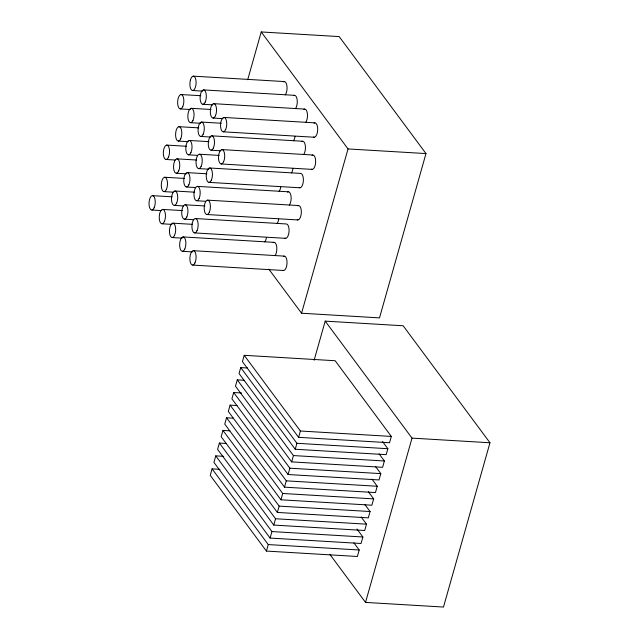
<?xml version="1.0" encoding="UTF-8"?>
<svg xmlns="http://www.w3.org/2000/svg" width="639" height="639" viewBox="0 0 639 639"><rect width="100%" height="100%" fill="white"/><g stroke="black" fill="none" stroke-linecap="round" stroke-linejoin="round"><path stroke-width="0.96" d="M247.708 79.707L261.223 31.95L339.181 36.591L425.989 153.576L379.502 317.871L301.552 313.23L268.843 269.155M219.984 469.346L212.076 468.874L210.239 475.376L266.415 551.074L357.361 556.489L359.198 549.987L353.878 542.815M223.666 456.342L215.758 455.871L213.921 462.372L270.089 538.07L361.035 543.485L362.88 536.984L356.961 529.02M226.302 443.466L219.385 443.051L217.595 449.377L273.772 525.074L364.717 530.49L366.506 524.164L361.187 516.999M229.88 430.83L222.963 430.414L221.174 436.733L277.35 512.43L368.296 517.846L370.085 511.527L364.757 504.355M233.459 418.194L226.541 417.778L224.752 424.096L280.92 499.794L371.866 505.209L373.655 498.891L368.336 491.718M237.037 405.557L230.112 405.142L228.323 411.46L284.499 487.158L375.444 492.573L377.234 486.255L371.914 479.082M241.598 392.977L233.69 392.506L231.901 398.824L288.077 474.521L379.023 479.937L380.812 473.619L375.484 466.446M244.186 380.277L237.269 379.87L235.479 386.188L291.656 461.885L382.601 467.301L384.382 460.983L379.063 453.81M247.66 368.008L240.743 367.593L239.058 373.551L295.226 449.249L386.172 454.656L387.857 448.706L382.537 441.533M244.21 355.316L242.421 361.634L298.597 437.332L389.542 442.747L391.332 436.429L335.156 360.731L244.21 355.316L300.386 431.013L391.332 436.429M301.552 313.23L348.039 148.935L261.223 31.95M314.116 360.292L325.203 321.129L403.153 325.77L489.969 442.763L443.482 607.05L365.524 602.409L329.852 554.332M266.415 551.074L268.252 544.572L212.076 468.874M270.089 538.07L271.934 531.568L215.758 455.871M273.772 525.074L275.561 518.748L219.385 443.051M277.35 512.43L279.139 506.112L222.963 430.414M280.92 499.794L282.71 493.476L226.541 417.778M284.499 487.158L286.288 480.84L230.112 405.142M288.077 474.521L289.866 468.203L233.69 392.506M291.656 461.885L293.437 455.567L237.269 379.87M295.226 449.249L296.911 443.29L240.743 367.593M298.597 437.332L300.386 431.013M365.524 602.409L412.019 438.122L325.203 321.129M193.274 76.145L284.219 81.56M203.49 89.907L294.435 95.323M192.73 90.53L202.619 91.121M181.013 94.54L200.79 95.722M213.706 103.678L304.651 109.085M202.946 104.293L212.827 104.884M191.229 108.303L210.998 109.485M180.47 108.926L190.358 109.517M223.914 117.44L314.859 122.856M213.162 118.063L223.043 118.646M201.445 122.065L221.214 123.247M190.686 122.688L200.574 123.279M178.968 126.698L198.745 127.872M223.37 131.826L314.316 137.241M211.653 135.827L302.598 141.243M200.902 136.45L210.782 137.042M348.039 148.935L425.989 153.576M189.184 140.46L208.953 141.642M178.425 141.083L188.313 141.674M166.715 145.093L186.484 146.267M221.869 149.598L312.814 155.005M211.11 150.213L220.998 150.804M199.4 154.223L219.169 155.405M188.641 154.846L197.539 155.373M176.923 158.855L196.692 160.03M166.172 159.478L175.062 160.006M221.326 163.975L312.271 169.391M209.608 167.985L300.554 173.401A7.205 3.091 -86.6 0 1 303.325 181.356A7.205 3.091 -86.6 0 1 299.22 187.586M198.857 168.608L208.737 169.199M187.139 172.618L206.908 173.792M176.38 173.241L186.268 173.832M164.67 177.251L184.439 178.425M209.065 182.371L300.01 187.786M197.355 186.38L288.301 191.796M186.596 187.003L195.494 187.531M174.878 191.013L194.647 192.187M164.119 191.636L173.017 192.163M152.409 195.646L172.179 196.82M207.563 200.143L298.509 205.558M196.812 200.766L205.702 201.293M185.094 204.776L204.863 205.95M174.335 205.399L183.233 205.926M162.618 209.408L182.395 210.582M151.866 210.023L161.747 210.614M207.02 214.528L297.966 219.944M195.31 218.538L286.256 223.954A7.205 3.091 -86.6 0 1 289.02 231.909A7.205 3.091 -86.6 0 1 284.914 238.139M184.551 219.161L193.449 219.688M172.834 223.171L192.603 224.345M162.074 223.794L171.963 224.377M194.767 232.923L285.705 238.339M183.05 236.933L273.995 242.349M172.29 237.556L182.179 238.139M193.266 250.696L284.203 256.111M182.506 251.319L192.387 251.902M192.714 265.081L283.66 270.497M412.019 438.122L489.969 442.763M296.911 443.29L387.857 448.706M293.437 455.567L384.382 460.983M289.866 468.203L380.812 473.619M286.288 480.84L377.234 486.255M282.71 493.476L373.655 498.891M279.139 506.112L370.085 511.527M275.561 518.748L366.506 524.164M271.934 531.568L362.88 536.984M268.252 544.572L359.198 549.987M293.62 95.618A7.205 3.091 -86.6 0 1 297.135 99.596A7.205 3.091 -86.6 0 1 295.482 108.654M283.404 81.856A7.205 3.091 -86.6 0 1 286.919 85.834A7.205 3.091 -86.6 0 1 285.266 94.891M312 155.301A7.205 3.091 -86.6 0 1 315.65 162.018A7.205 3.091 -86.6 0 1 311.481 169.199M303.837 109.381A7.205 3.091 -86.6 0 1 307.351 113.367A7.205 3.091 -86.6 0 1 305.69 122.424M314.045 123.143A7.205 3.091 -86.6 0 1 317.695 129.869A7.205 3.091 -86.6 0 1 313.525 137.042M301.792 141.538A7.205 3.091 -86.6 0 1 305.306 145.516A7.205 3.091 -86.6 0 1 303.645 154.574M295.042 136.363A7.205 3.091 -86.6 0 1 293.437 140.812M292.997 168.52A7.205 3.091 -86.6 0 1 291.392 172.969M280.745 186.915A7.205 3.091 -86.6 0 1 279.131 191.365M287.486 192.091A7.205 3.091 -86.6 0 1 291.001 196.069A7.205 3.091 -86.6 0 1 289.339 205.127M297.702 205.854A7.205 3.091 -86.6 0 1 301.344 212.571A7.205 3.091 -86.6 0 1 297.175 219.744M278.7 219.073A7.205 3.091 -86.6 0 1 277.086 223.522M266.439 237.46A7.205 3.091 -86.6 0 1 264.826 241.917M283.397 256.399A7.205 3.091 -86.6 0 1 287.039 263.124A7.205 3.091 -86.6 0 1 282.869 270.297M273.18 242.636A7.205 3.091 -86.6 0 1 276.695 246.622A7.205 3.091 -86.6 0 1 275.042 255.68M190.39 80.115L190.071 81.648A7.205 3.091 -86.6 0 0 193.002 90.49A7.205 3.091 -86.6 0 0 195.933 80.139A7.205 3.091 -86.6 0 0 190.997 78.381L190.39 80.115M205.223 102.064A7.205 3.091 -86.6 0 0 204.28 90.107A7.205 3.091 -86.6 0 0 200.151 99.141A7.205 3.091 -86.6 0 0 205.223 102.064M215.431 115.827A7.205 3.091 -86.6 0 0 214.496 103.869A7.205 3.091 -86.6 0 0 210.359 112.903A7.205 3.091 -86.6 0 0 215.431 115.827M225.647 129.589A7.205 3.091 -86.6 0 0 224.712 117.632A7.205 3.091 -86.6 0 0 220.575 126.666A7.205 3.091 -86.6 0 0 225.647 129.589M182.746 106.689A7.205 3.091 -86.6 0 0 181.811 94.74A7.205 3.091 -86.6 0 0 177.674 103.766A7.205 3.091 -86.6 0 0 182.746 106.689M192.962 120.459A7.205 3.091 -86.6 0 0 192.027 108.502A7.205 3.091 -86.6 0 0 187.89 117.536A7.205 3.091 -86.6 0 0 192.962 120.459M203.178 134.222A7.205 3.091 -86.6 0 0 202.236 122.265A7.205 3.091 -86.6 0 0 198.098 131.299A7.205 3.091 -86.6 0 0 203.178 134.222M213.386 147.984A7.205 3.091 -86.6 0 0 212.452 136.027A7.205 3.091 -86.6 0 0 208.314 145.061A7.205 3.091 -86.6 0 0 213.386 147.984M223.602 161.747A7.205 3.091 -86.6 0 0 222.668 149.79A7.205 3.091 -86.6 0 0 218.53 158.823A7.205 3.091 -86.6 0 0 223.602 161.747M180.701 138.847A7.205 3.091 -86.6 0 0 179.767 126.897A7.205 3.091 -86.6 0 0 175.629 135.923A7.205 3.091 -86.6 0 0 180.701 138.847M190.917 152.609A7.205 3.091 -86.6 0 0 189.983 140.66A7.205 3.091 -86.6 0 0 185.845 149.686A7.205 3.091 -86.6 0 0 190.917 152.609M201.133 166.38A7.205 3.091 -86.6 0 0 200.191 154.422A7.205 3.091 -86.6 0 0 196.053 163.448A7.205 3.091 -86.6 0 0 201.133 166.38M211.341 180.142A7.205 3.091 -86.6 0 0 210.407 168.185A7.205 3.091 -86.6 0 0 206.269 177.219A7.205 3.091 -86.6 0 0 211.341 180.142M168.44 157.242A7.205 3.091 -86.6 0 0 167.506 145.293A7.205 3.091 -86.6 0 0 163.368 154.318A7.205 3.091 -86.6 0 0 168.44 157.242M178.656 171.004A7.205 3.091 -86.6 0 0 177.722 159.055A7.205 3.091 -86.6 0 0 173.584 168.081A7.205 3.091 -86.6 0 0 178.656 171.004M188.872 184.767A7.205 3.091 -86.6 0 0 187.93 172.818A7.205 3.091 -86.6 0 0 183.8 181.843A7.205 3.091 -86.6 0 0 188.872 184.767M199.08 198.529A7.205 3.091 -86.6 0 0 198.146 186.58A7.205 3.091 -86.6 0 0 194.008 195.606A7.205 3.091 -86.6 0 0 199.08 198.529M209.296 212.3A7.205 3.091 -86.6 0 0 208.362 200.342A7.205 3.091 -86.6 0 0 204.224 209.368A7.205 3.091 -86.6 0 0 209.296 212.3M166.396 189.4A7.205 3.091 -86.6 0 0 165.461 177.45A7.205 3.091 -86.6 0 0 161.324 186.476A7.205 3.091 -86.6 0 0 166.396 189.4M176.612 203.162A7.205 3.091 -86.6 0 0 175.677 191.213A7.205 3.091 -86.6 0 0 171.54 200.239A7.205 3.091 -86.6 0 0 176.612 203.162M186.828 216.925A7.205 3.091 -86.6 0 0 185.885 204.975A7.205 3.091 -86.6 0 0 181.756 214.001A7.205 3.091 -86.6 0 0 186.828 216.925M197.036 230.687A7.205 3.091 -86.6 0 0 196.101 218.738A7.205 3.091 -86.6 0 0 191.964 227.764A7.205 3.091 -86.6 0 0 197.036 230.687M154.143 207.795A7.205 3.091 -86.6 0 0 153.2 195.838A7.205 3.091 -86.6 0 0 149.063 204.871A7.205 3.091 -86.6 0 0 154.143 207.795M164.351 221.557A7.205 3.091 -86.6 0 0 163.416 209.6A7.205 3.091 -86.6 0 0 159.279 218.634A7.205 3.091 -86.6 0 0 164.351 221.557M174.567 235.32A7.205 3.091 -86.6 0 0 173.632 223.37A7.205 3.091 -86.6 0 0 169.495 232.396A7.205 3.091 -86.6 0 0 174.567 235.32M184.783 249.082A7.205 3.091 -86.6 0 0 183.84 237.133A7.205 3.091 -86.6 0 0 179.703 246.159A7.205 3.091 -86.6 0 0 184.783 249.082M194.991 262.845A7.205 3.091 -86.6 0 0 194.056 250.895A7.205 3.091 -86.6 0 0 189.919 259.921A7.205 3.091 -86.6 0 0 194.991 262.845"/></g></svg>
